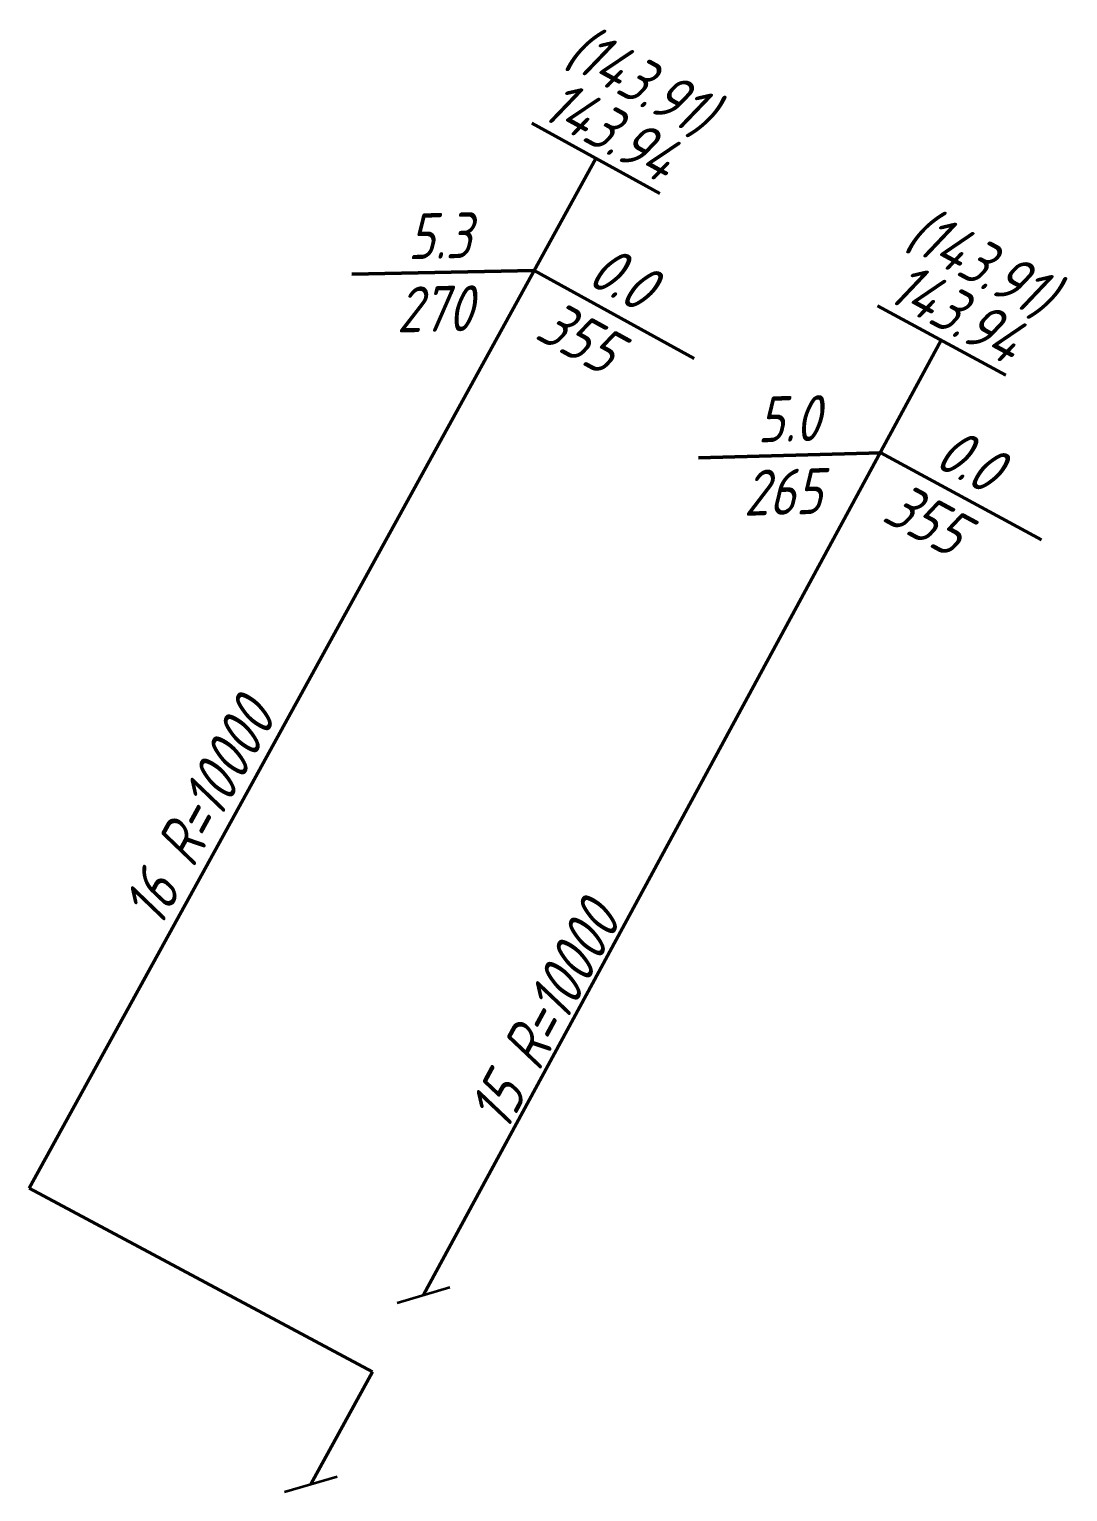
# Model space of a CAD drawing. Extents: x 10708 to 14321, y 7461 to 9444.
# Drawn here: x 12506.9 to 12535.34, y 7883.06 to 7923.13 of the extents above; entities that cross this region are included whole.
import ezdxf
from ezdxf.enums import TextEntityAlignment as Align

# ---------------------------------------------------------------- set-up
doc = ezdxf.new("R2010")
doc.units = 0
doc.styles.add('ук оф — копия$0$Уклоноуказатели', font='SPDS.shx', dxfattribs={"oblique": 15, "height": 2})

# ---------------------------------------------------------------- blocks, each defined once
blk = doc.blocks.new('45212122210')
at = {"color": 5, "lineweight": 50}
for p, q in [((12520.663, 7920.55), (12524.167, 7918.622)), ((12512.853, 7902.205), (12522.415, 7919.586)), ((12520.728, 7916.519), (12515.729, 7916.416)), ((12520.728, 7916.519), (12525.109, 7914.109)), ((12530.134, 7915.551), (12533.65, 7913.644)), ((12522.321, 7896.978), (12531.879, 7914.604)), ((12530.223, 7911.52), (12525.225, 7911.387)), ((12530.223, 7911.52), (12534.619, 7909.137)), ((12506.896, 7891.378), (12512.853, 7902.205)), ((12517.697, 7888.451), (12522.321, 7896.978)), ((12514.607, 7883.267), (12516.3, 7886.343))]:
    blk.add_line(p, q, dxfattribs=at)
at = {"color": 5, "lineweight": 35}
for p, q in [((12516.978, 7888.238), (12518.416, 7888.665)), ((12513.887, 7883.058), (12515.328, 7883.476))]:
    blk.add_line(p, q, dxfattribs=at)
at = {"color": 5, "lineweight": 50}
blk.add_lwpolyline([(12516.3, 7886.343), (12506.896, 7891.378)], dxfattribs=at)
at = {"color": 5, "lineweight": 35, "style": 'ук оф — копия$0$Уклоноуказатели', "oblique": 15}
for s, rotation, p in [('(143.91)', 331.1821, (12523.342, 7921.172)), ('143.94', 331.1821, (12522.535, 7919.805)), ('(143.91)', 331.5314, (12532.675, 7916.187)), ('143.94', 331.5314, (12532.011, 7914.817))]:
    blk.add_text(s, height=1.25, rotation=rotation, dxfattribs=at).set_placement(p, align=Align.CENTER)
for s, rotation, p in [('5.3', 1.1821, (12519.006, 7916.859)), ('5.0', 1.5314, (12528.565, 7911.851))]:
    blk.add_text(s, height=1.25, rotation=rotation, dxfattribs=at).set_placement(p, align=Align.RIGHT)
for rotation, p in [(331.1821, (12522.121, 7916.181)), (331.5314, (12531.63, 7911.184))]:
    blk.add_text('0.0', height=1.25, rotation=rotation, dxfattribs=at).set_placement(p)
for s, rotation, p in [('270', 1.1821, (12519.022, 7916.109)), ('265', 1.5314, (12528.585, 7911.102))]:
    blk.add_text(s, height=1.25, rotation=rotation, dxfattribs=at).set_placement(p, align=Align.TOP_RIGHT)
for rotation, p in [(331.1821, (12521.306, 7915.773)), (331.5314, (12530.806, 7910.778))]:
    blk.add_text('355', height=1.25, rotation=rotation, dxfattribs=at).set_placement(p, align=Align.TOP_LEFT)
for s, rotation, p in [('16 R=10000', 61.1821, (12509.927, 7898.764)), ('15 R=10000', 61.5314, (12519.409, 7893.18))]:
    blk.add_text(s, height=1.25, rotation=rotation, dxfattribs=at).set_placement(p, align=Align.MIDDLE_LEFT)

msp = doc.modelspace()

# ---------------------------------------------------------------- block references
msp.add_blockref('45212122210', (0, 0))

doc.saveas('drawing.dxf')
